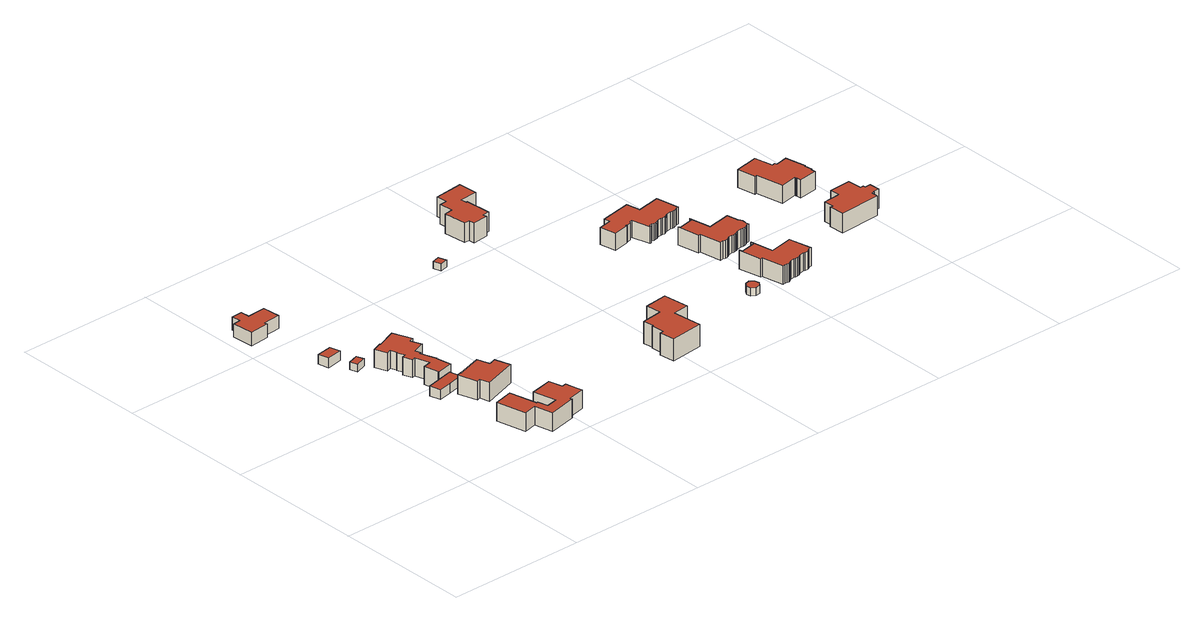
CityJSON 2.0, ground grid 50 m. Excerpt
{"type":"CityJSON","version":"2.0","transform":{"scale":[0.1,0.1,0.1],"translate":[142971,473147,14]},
"CityObjects":{
"building1":{"type":"Building","attributes":{"b3_dak_type":"slanted","b3_h_dak_50p":21.1,"b3_h_dak_70p":21.22,"b3_h_dak_max":21.53,"b3_h_dak_min":20.72,"b3_h_maaiveld":17.75,"b3_kas_warenhuis":false,"b3_mutatie_ahn3_ahn4":false,"b3_reconstructie_onvolledig":false,"b3_rmse_lod12":0.225,"b3_rmse_lod13":0.225,"b3_rmse_lod22":0.205,"b3_val3dity_lod12":"[]","b3_val3dity_lod13":"[]","b3_val3dity_lod22":"[]","b3_volume_lod12":75.46,"b3_volume_lod13":75.46,"b3_volume_lod22":73.48,"geconstateerd":false,"oorspronkelijkbouwjaar":2002,"status":"Pand in gebruik"},"children":["building1-1"]},
"building1-1":{"type":"BuildingPart","parents":["building1"],"geometry":[{"type":"Solid","lod":"1.2","boundaries":[[[[0,1,2,3]],[[4,0,3,5]],[[5,3,2,6]],[[6,2,1,7]],[[7,1,0,4]],[[7,4,5,6]]]],"semantics":{"surfaces":[{"type":"GroundSurface"},{"type":"WallSurface","on_footprint_edge":true},{"type":"RoofSurface"}],"values":[[0,1,1,1,1,2]]}}]},
"building2":{"type":"Building","attributes":{"b3_dak_type":"multiple horizontal","b3_h_dak_50p":20.94,"b3_h_dak_70p":21.01,"b3_h_dak_max":21.22,"b3_h_dak_min":20.58,"b3_h_maaiveld":18.25,"b3_kas_warenhuis":false,"b3_mutatie_ahn3_ahn4":false,"b3_reconstructie_onvolledig":false,"b3_rmse_lod12":0.173,"b3_rmse_lod13":0.173,"b3_rmse_lod22":0.0863,"b3_val3dity_lod12":"[]","b3_val3dity_lod13":"[]","b3_val3dity_lod22":"[]","b3_volume_lod12":30.58,"b3_volume_lod13":30.58,"b3_volume_lod22":30.06,"geconstateerd":false,"oorspronkelijkbouwjaar":1934,"status":"Pand in gebruik"},"children":["building2-1"]},
"building2-1":{"type":"BuildingPart","parents":["building2"],"geometry":[{"type":"Solid","lod":"1.2","boundaries":[[[[8,9,10,11]],[[12,9,8,13]],[[13,8,11,14]],[[15,10,9,12]],[[14,11,10,15]],[[14,15,12,13]]]],"semantics":{"surfaces":[{"type":"GroundSurface"},{"type":"WallSurface","on_footprint_edge":true},{"type":"RoofSurface"}],"values":[[0,1,1,1,1,2]]}}]},
"building3":{"type":"Building","attributes":{"b3_dak_type":"slanted","b3_h_dak_50p":21.64,"b3_h_dak_70p":21.87,"b3_h_dak_max":22.97,"b3_h_dak_min":20.42,"b3_h_maaiveld":18.44,"b3_kas_warenhuis":false,"b3_mutatie_ahn3_ahn4":false,"b3_reconstructie_onvolledig":false,"b3_rmse_lod12":0.666,"b3_rmse_lod13":0.666,"b3_rmse_lod22":0.0602,"b3_val3dity_lod12":"[]","b3_val3dity_lod13":"[]","b3_val3dity_lod22":"[]","b3_volume_lod12":154.62,"b3_volume_lod13":154.62,"b3_volume_lod22":141.04,"geconstateerd":false,"oorspronkelijkbouwjaar":1931,"status":"Pand in gebruik"},"children":["building3-1"]},
"building3-1":{"type":"BuildingPart","parents":["building3"],"geometry":[{"type":"Solid","lod":"1.2","boundaries":[[[[16,17,18,19,20]],[[21,19,18,22]],[[23,20,19,21]],[[24,16,20,23]],[[22,18,17,25]],[[25,17,16,24]],[[25,24,23,21,22]]]],"semantics":{"surfaces":[{"type":"GroundSurface"},{"type":"WallSurface","on_footprint_edge":true},{"type":"RoofSurface"}],"values":[[0,1,1,1,1,1,2]]}}]},
"building4":{"type":"Building","attributes":{"b3_dak_type":"slanted","b3_h_dak_50p":21.79,"b3_h_dak_70p":22.37,"b3_h_dak_max":24.38,"b3_h_dak_min":19.87,"b3_h_maaiveld":17.67,"b3_kas_warenhuis":false,"b3_mutatie_ahn3_ahn4":false,"b3_reconstructie_onvolledig":false,"b3_rmse_lod12":1.16,"b3_rmse_lod13":1.16,"b3_rmse_lod22":0.124,"b3_val3dity_lod12":"[]","b3_val3dity_lod13":"[]","b3_val3dity_lod22":"[]","b3_volume_lod12":505.03,"b3_volume_lod13":505.03,"b3_volume_lod22":438.56,"geconstateerd":false,"oorspronkelijkbouwjaar":1920,"status":"Pand in gebruik"},"children":["building4-1"]},
"building4-1":{"type":"BuildingPart","parents":["building4"],"geometry":[{"type":"Solid","lod":"1.2","boundaries":[[[[26,27,28,29,30,31,32,33,34,35]],[[36,32,31,37]],[[38,33,32,36]],[[39,34,33,38]],[[40,30,29,41]],[[37,31,30,40]],[[42,27,26,43]],[[43,26,35,44]],[[45,28,27,42]],[[41,29,28,45]],[[44,35,34,39]],[[44,39,38,36,37,40,41,45,42,43]]]],"semantics":{"surfaces":[{"type":"GroundSurface"},{"type":"WallSurface","on_footprint_edge":true},{"type":"RoofSurface"}],"values":[[0,1,1,1,1,1,1,1,1,1,1,2]]}}]},
"building5":{"type":"Building","attributes":{"b3_dak_type":"slanted","b3_h_dak_50p":23.09,"b3_h_dak_70p":24.24,"b3_h_dak_max":28.54,"b3_h_dak_min":20.94,"b3_h_maaiveld":17.73,"b3_kas_warenhuis":false,"b3_mutatie_ahn3_ahn4":false,"b3_reconstructie_onvolledig":false,"b3_rmse_lod12":1.97,"b3_rmse_lod13":1.97,"b3_rmse_lod22":0.173,"b3_val3dity_lod12":"[]","b3_val3dity_lod13":"[]","b3_val3dity_lod22":"[]","b3_volume_lod12":1468.21,"b3_volume_lod13":1468.21,"b3_volume_lod22":1298.02,"geconstateerd":false,"oorspronkelijkbouwjaar":1930,"status":"Pand in gebruik"},"children":["building5-1"]},
"building5-1":{"type":"BuildingPart","parents":["building5"],"geometry":[{"type":"Solid","lod":"1.2","boundaries":[[[[46,47,48,49,50,51,52,53,54,55,56,57,58,59,60,61,62]],[[63,53,52,64]],[[65,56,55,66]],[[67,57,56,65]],[[64,52,51,68]],[[66,55,54,69]],[[69,54,53,63]],[[70,60,59,71]],[[72,61,60,70]],[[73,47,46,74]],[[74,46,62,75]],[[68,51,50,76]],[[77,58,57,67]],[[76,50,49,78]],[[78,49,48,79]],[[79,48,47,73]],[[75,62,61,72]],[[71,59,58,77]],[[71,77,67,65,66,69,63,64,68,76,78,79,73,74,75,72,70]]]],"semantics":{"surfaces":[{"type":"GroundSurface"},{"type":"WallSurface","on_footprint_edge":true},{"type":"RoofSurface"}],"values":[[0,1,1,1,1,1,1,1,1,1,1,1,1,1,1,1,1,1,2]]}}]},
"building6":{"type":"Building","attributes":{"b3_dak_type":"slanted","b3_h_dak_50p":22.87,"b3_h_dak_70p":24.4,"b3_h_dak_max":28.45,"b3_h_dak_min":20.62,"b3_h_maaiveld":18.1,"b3_kas_warenhuis":false,"b3_mutatie_ahn3_ahn4":false,"b3_reconstructie_onvolledig":false,"b3_rmse_lod12":2.16,"b3_rmse_lod13":2.16,"b3_rmse_lod22":0.215,"b3_val3dity_lod12":"[]","b3_val3dity_lod13":"[]","b3_val3dity_lod22":"[]","b3_volume_lod12":1142.44,"b3_volume_lod13":1142.44,"b3_volume_lod22":966.46,"geconstateerd":false,"oorspronkelijkbouwjaar":1934,"status":"Pand in gebruik"},"children":["building6-1"]},
"building6-1":{"type":"BuildingPart","parents":["building6"],"geometry":[{"type":"Solid","lod":"1.2","boundaries":[[[[80,81,82,83,84,85,86,87,88,89,90,91,92,93,94,95,96,97,98,99,100,101,102,103,104,105]],[[106,104,103,107]],[[107,103,102,108]],[[108,102,101,109]],[[110,95,94,111]],[[112,86,85,113]],[[109,101,100,114]],[[115,99,98,116]],[[114,100,99,115]],[[111,94,93,117]],[[117,93,92,118]],[[116,98,97,119]],[[119,97,96,120]],[[120,96,95,110]],[[118,92,91,121]],[[121,91,90,122]],[[122,90,89,123]],[[123,89,88,124]],[[125,81,80,126]],[[124,88,87,127]],[[127,87,86,112]],[[128,83,82,129]],[[129,82,81,125]],[[113,85,84,130]],[[130,84,83,128]],[[131,105,104,106]],[[126,80,105,131]],[[126,131,106,107,108,109,114,115,116,119,120,110,111,117,118,121,122,123,124,127,112,113,130,128,129,125]]]],"semantics":{"surfaces":[{"type":"GroundSurface"},{"type":"WallSurface","on_footprint_edge":true},{"type":"RoofSurface"}],"values":[[0,1,1,1,1,1,1,1,1,1,1,1,1,1,1,1,1,1,1,1,1,1,1,1,1,1,1,2]]}}]},
"building7":{"type":"Building","attributes":{"b3_dak_type":"slanted","b3_h_dak_50p":24.26,"b3_h_dak_70p":24.97,"b3_h_dak_max":26.77,"b3_h_dak_min":21.1,"b3_h_maaiveld":18.31,"b3_kas_warenhuis":false,"b3_mutatie_ahn3_ahn4":false,"b3_reconstructie_onvolledig":false,"b3_rmse_lod12":1.71,"b3_rmse_lod13":1.71,"b3_rmse_lod22":0.132,"b3_val3dity_lod12":"[]","b3_val3dity_lod13":"[]","b3_val3dity_lod22":"[303]","b3_volume_lod12":876.06,"b3_volume_lod13":876.06,"b3_volume_lod22":746.86,"geconstateerd":false,"oorspronkelijkbouwjaar":1931,"status":"Pand in gebruik"},"children":["building7-1"]},
"building7-1":{"type":"BuildingPart","parents":["building7"],"geometry":[{"type":"Solid","lod":"1.2","boundaries":[[[[132,133,134,135,136,137,138,139,140,141]],[[142,140,139,143]],[[144,141,140,142]],[[143,139,138,145]],[[145,138,137,146]],[[147,132,141,144]],[[146,137,136,148]],[[148,136,135,149]],[[149,135,134,150]],[[150,134,133,151]],[[151,133,132,147]],[[151,147,144,142,143,145,146,148,149,150]]]],"semantics":{"surfaces":[{"type":"GroundSurface"},{"type":"WallSurface","on_footprint_edge":true},{"type":"RoofSurface"}],"values":[[0,1,1,1,1,1,1,1,1,1,1,2]]}}]},
"building8":{"type":"Building","attributes":{"b3_dak_type":"slanted","b3_h_dak_50p":23.65,"b3_h_dak_70p":24.82,"b3_h_dak_max":28.48,"b3_h_dak_min":21.07,"b3_h_maaiveld":16.92,"b3_kas_warenhuis":false,"b3_mutatie_ahn3_ahn4":false,"b3_reconstructie_onvolledig":false,"b3_rmse_lod12":2.18,"b3_rmse_lod13":1.35,"b3_rmse_lod22":0.0915,"b3_val3dity_lod12":"[]","b3_val3dity_lod13":"[]","b3_val3dity_lod22":"[]","b3_volume_lod12":1761.7,"b3_volume_lod13":1646.06,"b3_volume_lod22":1505.13,"geconstateerd":false,"oorspronkelijkbouwjaar":2009,"status":"Pand in gebruik"},"children":["building8-1"]},
"building8-1":{"type":"BuildingPart","parents":["building8"],"geometry":[{"type":"Solid","lod":"1.2","boundaries":[[[[152,153,154,155,156,157,158,159,160,161,162,163,164]],[[165,160,159,166]],[[167,158,157,168]],[[166,159,158,167]],[[169,156,155,170]],[[170,155,154,171]],[[168,157,156,169]],[[172,153,152,173]],[[171,154,153,172]],[[173,152,164,174]],[[174,164,163,175]],[[175,163,162,176]],[[177,161,160,165]],[[176,162,161,177]],[[176,177,165,166,167,168,169,170,171,172,173,174,175]]]],"semantics":{"surfaces":[{"type":"GroundSurface"},{"type":"WallSurface","on_footprint_edge":true},{"type":"RoofSurface"}],"values":[[0,1,1,1,1,1,1,1,1,1,1,1,1,1,2]]}}]},
"building9":{"type":"Building","attributes":{"b3_dak_type":"slanted","b3_h_dak_50p":18.87,"b3_h_dak_70p":19.04,"b3_h_dak_max":19.31,"b3_h_dak_min":18.45,"b3_h_maaiveld":16.59,"b3_kas_warenhuis":false,"b3_mutatie_ahn3_ahn4":false,"b3_reconstructie_onvolledig":false,"b3_rmse_lod12":0.297,"b3_rmse_lod13":0.297,"b3_rmse_lod22":0.0355,"b3_val3dity_lod12":"[]","b3_val3dity_lod13":"[]","b3_val3dity_lod22":"[]","b3_volume_lod12":22.74,"b3_volume_lod13":22.74,"b3_volume_lod22":20.99,"geconstateerd":false,"oorspronkelijkbouwjaar":1950,"status":"Pand in gebruik"},"children":["building9-1"]},
"building9-1":{"type":"BuildingPart","parents":["building9"],"geometry":[{"type":"Solid","lod":"1.2","boundaries":[[[[178,179,180,181]],[[182,179,178,183]],[[183,178,181,184]],[[185,180,179,182]],[[184,181,180,185]],[[184,185,182,183]]]],"semantics":{"surfaces":[{"type":"GroundSurface"},{"type":"WallSurface","on_footprint_edge":true},{"type":"RoofSurface"}],"values":[[0,1,1,1,1,2]]}}]},
"building10":{"type":"Building","attributes":{"b3_dak_type":"slanted","b3_h_dak_50p":22.36,"b3_h_dak_70p":23.22,"b3_h_dak_max":25.44,"b3_h_dak_min":19.63,"b3_h_maaiveld":16.21,"b3_kas_warenhuis":false,"b3_mutatie_ahn3_ahn4":false,"b3_reconstructie_onvolledig":false,"b3_rmse_lod12":1.58,"b3_rmse_lod13":1.58,"b3_rmse_lod22":0.0528,"b3_val3dity_lod12":"[]","b3_val3dity_lod13":"[]","b3_val3dity_lod22":"[]","b3_volume_lod12":1317.58,"b3_volume_lod13":1317.58,"b3_volume_lod22":1178.08,"geconstateerd":false,"oorspronkelijkbouwjaar":1930,"status":"Pand in gebruik"},"children":["building10-1"]},
"building10-1":{"type":"BuildingPart","parents":["building10"],"geometry":[{"type":"Solid","lod":"1.2","boundaries":[[[[186,187,188,189,190,191,192,193,194,195,196,197,198,199,200,201]],[[202,201,200,203]],[[203,200,199,204]],[[205,193,192,206]],[[207,194,193,205]],[[208,189,188,209]],[[206,192,191,210]],[[210,191,190,211]],[[211,190,189,208]],[[212,187,186,213]],[[209,188,187,212]],[[213,186,201,202]],[[214,198,197,215]],[[215,197,196,216]],[[216,196,195,217]],[[204,199,198,214]],[[217,195,194,207]],[[217,207,205,206,210,211,208,209,212,213,202,203,204,214,215,216]]]],"semantics":{"surfaces":[{"type":"GroundSurface"},{"type":"WallSurface","on_footprint_edge":true},{"type":"RoofSurface"}],"values":[[0,1,1,1,1,1,1,1,1,1,1,1,1,1,1,1,1,2]]}}]},
"building11":{"type":"Building","attributes":{"b3_dak_type":"slanted","b3_h_dak_50p":18.45,"b3_h_dak_70p":18.68,"b3_h_dak_max":19.37,"b3_h_dak_min":18.05,"b3_h_maaiveld":15.83,"b3_kas_warenhuis":false,"b3_mutatie_ahn3_ahn4":false,"b3_reconstructie_onvolledig":false,"b3_rmse_lod12":0.371,"b3_rmse_lod13":0.371,"b3_rmse_lod22":0.123,"b3_val3dity_lod12":"[]","b3_val3dity_lod13":"[]","b3_val3dity_lod22":"[]","b3_volume_lod12":40.79,"b3_volume_lod13":40.79,"b3_volume_lod22":39.02,"geconstateerd":false,"oorspronkelijkbouwjaar":1999,"status":"Pand in gebruik"},"children":["building11-1"]},
"building11-1":{"type":"BuildingPart","parents":["building11"],"geometry":[{"type":"Solid","lod":"1.2","boundaries":[[[[218,219,220,221,222,223,224,225]],[[226,224,223,227]],[[228,225,224,226]],[[229,221,220,230]],[[227,223,222,231]],[[231,222,221,229]],[[232,219,218,233]],[[230,220,219,232]],[[233,218,225,228]],[[233,228,226,227,231,229,230,232]]]],"semantics":{"surfaces":[{"type":"GroundSurface"},{"type":"WallSurface","on_footprint_edge":true},{"type":"RoofSurface"}],"values":[[0,1,1,1,1,1,1,1,1,2]]}}]},
"building12":{"type":"Building","attributes":{"b3_dak_type":"slanted","b3_h_dak_50p":20.81,"b3_h_dak_70p":21.45,"b3_h_dak_max":23.2,"b3_h_dak_min":18.22,"b3_h_maaiveld":15.53,"b3_kas_warenhuis":false,"b3_mutatie_ahn3_ahn4":false,"b3_reconstructie_onvolledig":false,"b3_rmse_lod12":1.62,"b3_rmse_lod13":1.62,"b3_rmse_lod22":0.0889,"b3_val3dity_lod12":"[]","b3_val3dity_lod13":"[]","b3_val3dity_lod22":"[]","b3_volume_lod12":1357.79,"b3_volume_lod13":1357.79,"b3_volume_lod22":1169.15,"geconstateerd":false,"oorspronkelijkbouwjaar":2000,"status":"Pand in gebruik"},"children":["building12-1"]},
"building12-1":{"type":"BuildingPart","parents":["building12"],"geometry":[{"type":"Solid","lod":"1.2","boundaries":[[[[234,235,236,237,238,239,240,241,242,243,244,245,246,247,248,249,250,251,252,253,254,255,256,257,258,259,260,261,262,263,264,265,266]],[[267,260,259,268]],[[269,242,241,270]],[[271,234,266,272]],[[273,265,264,274]],[[270,241,240,275]],[[272,266,265,273]],[[276,263,262,277]],[[277,262,261,278]],[[274,264,263,276]],[[278,261,260,267]],[[279,254,253,280]],[[281,258,257,282]],[[282,257,256,283]],[[268,259,258,281]],[[283,256,255,284]],[[285,252,251,286]],[[280,253,252,285]],[[284,255,254,279]],[[287,248,247,288]],[[286,251,250,289]],[[290,249,248,287]],[[289,250,249,290]],[[288,247,246,291]],[[291,246,245,292]],[[292,245,244,293]],[[294,243,242,269]],[[293,244,243,294]],[[275,240,239,295]],[[295,239,238,296]],[[296,238,237,297]],[[297,237,236,298]],[[298,236,235,299]],[[299,235,234,271]],[[299,271,272,273,274,276,277,278,267,268,281,282,283,284,279,280,285,286,289,290,287,288,291,292,293,294,269,270,275,295,296,297,298]]]],"semantics":{"surfaces":[{"type":"GroundSurface"},{"type":"WallSurface","on_footprint_edge":true},{"type":"RoofSurface"}],"values":[[0,1,1,1,1,1,1,1,1,1,1,1,1,1,1,1,1,1,1,1,1,1,1,1,1,1,1,1,1,1,1,1,1,1,2]]}}]},
"building13":{"type":"Building","attributes":{"b3_dak_type":"slanted","b3_h_dak_50p":21.21,"b3_h_dak_70p":21.83,"b3_h_dak_max":24.05,"b3_h_dak_min":18.39,"b3_h_maaiveld":15.16,"b3_kas_warenhuis":false,"b3_mutatie_ahn3_ahn4":false,"b3_reconstructie_onvolledig":false,"b3_rmse_lod12":1.21,"b3_rmse_lod13":1.21,"b3_rmse_lod22":0.0991,"b3_val3dity_lod12":"[]","b3_val3dity_lod13":"[]","b3_val3dity_lod22":"[]","b3_volume_lod12":1115.16,"b3_volume_lod13":1115.16,"b3_volume_lod22":1012.33,"geconstateerd":false,"oorspronkelijkbouwjaar":2001,"status":"Pand in gebruik"},"children":["building13-1"]},
"building13-1":{"type":"BuildingPart","parents":["building13"],"geometry":[{"type":"Solid","lod":"1.2","boundaries":[[[[300,301,302,303,304,305,306,307,308,309,310,311,312,313,314,315,316,317,318,319,320,321,322,323,324,325,326]],[[327,320,319,328]],[[329,325,324,330]],[[331,318,317,332]],[[328,319,318,331]],[[333,310,309,334]],[[335,311,310,333]],[[336,323,322,337]],[[330,324,323,336]],[[337,322,321,338]],[[338,321,320,327]],[[339,326,325,329]],[[340,316,315,341]],[[341,315,314,342]],[[342,314,313,343]],[[332,317,316,340]],[[343,313,312,344]],[[334,309,308,345]],[[344,312,311,335]],[[345,308,307,346]],[[347,301,300,348]],[[349,306,305,350]],[[350,305,304,351]],[[351,304,303,352]],[[346,307,306,349]],[[352,303,302,353]],[[353,302,301,347]],[[348,300,326,339]],[[348,339,329,330,336,337,338,327,328,331,332,340,341,342,343,344,335,333,334,345,346,349,350,351,352,353,347]]]],"semantics":{"surfaces":[{"type":"GroundSurface"},{"type":"WallSurface","on_footprint_edge":true},{"type":"RoofSurface"}],"values":[[0,1,1,1,1,1,1,1,1,1,1,1,1,1,1,1,1,1,1,1,1,1,1,1,1,1,1,1,2]]}}]},
"building14":{"type":"Building","attributes":{"b3_dak_type":"slanted","b3_h_dak_50p":21,"b3_h_dak_70p":21.59,"b3_h_dak_max":23.95,"b3_h_dak_min":18.18,"b3_h_maaiveld":15.24,"b3_kas_warenhuis":false,"b3_mutatie_ahn3_ahn4":false,"b3_reconstructie_onvolledig":false,"b3_rmse_lod12":1.19,"b3_rmse_lod13":1.19,"b3_rmse_lod22":0.149,"b3_val3dity_lod12":"[]","b3_val3dity_lod13":"[]","b3_val3dity_lod22":"[]","b3_volume_lod12":1062.43,"b3_volume_lod13":1062.43,"b3_volume_lod22":961.11,"geconstateerd":false,"oorspronkelijkbouwjaar":2000,"status":"Pand in gebruik"},"children":["building14-1"]},
"building14-1":{"type":"BuildingPart","parents":["building14"],"geometry":[{"type":"Solid","lod":"1.2","boundaries":[[[[354,355,356,357,358,359,360,361,362,363,364,365,366,367,368,369,370,371,372,373,374,375,376,377,378,379,380,381,382,383,384,385]],[[386,355,354,387]],[[388,356,355,386]],[[389,361,360,390]],[[391,362,361,389]],[[392,358,357,393]],[[394,359,358,392]],[[395,368,367,396]],[[390,360,359,394]],[[393,357,356,388]],[[397,378,377,398]],[[399,379,378,397]],[[400,372,371,401]],[[402,385,384,403]],[[404,383,382,405]],[[403,384,383,404]],[[406,380,379,399]],[[398,377,376,407]],[[407,376,375,408]],[[408,375,374,409]],[[409,374,373,410]],[[410,373,372,400]],[[401,371,370,411]],[[411,370,369,412]],[[412,369,368,395]],[[413,366,365,414]],[[396,367,366,413]],[[414,365,364,415]],[[415,364,363,416]],[[416,363,362,391]],[[405,382,381,417]],[[417,381,380,406]],[[387,354,385,402]],[[387,402,403,404,405,417,406,399,397,398,407,408,409,410,400,401,411,412,395,396,413,414,415,416,391,389,390,394,392,393,388,386]]]],"semantics":{"surfaces":[{"type":"GroundSurface"},{"type":"WallSurface","on_footprint_edge":true},{"type":"RoofSurface"}],"values":[[0,1,1,1,1,1,1,1,1,1,1,1,1,1,1,1,1,1,1,1,1,1,1,1,1,1,1,1,1,1,1,1,1,2]]}}]},
"building15":{"type":"Building","attributes":{"b3_dak_type":"slanted","b3_h_dak_50p":20.53,"b3_h_dak_70p":21.61,"b3_h_dak_max":23.85,"b3_h_dak_min":17.08,"b3_h_maaiveld":14.65,"b3_kas_warenhuis":false,"b3_mutatie_ahn3_ahn4":false,"b3_reconstructie_onvolledig":false,"b3_rmse_lod12":1.95,"b3_rmse_lod13":1.87,"b3_rmse_lod22":0.0326,"b3_val3dity_lod12":"[]","b3_val3dity_lod13":"[]","b3_val3dity_lod22":"[]","b3_volume_lod12":1206.54,"b3_volume_lod13":1182.16,"b3_volume_lod22":1010.55,"geconstateerd":false,"oorspronkelijkbouwjaar":1999,"status":"Pand in gebruik"},"children":["building15-1"]},
"building15-1":{"type":"BuildingPart","parents":["building15"],"geometry":[{"type":"Solid","lod":"1.2","boundaries":[[[[418,419,420,421,422,423,424,425,426,427,428,429,430,431,432,433]],[[434,430,429,435]],[[436,422,421,437]],[[437,421,420,438]],[[439,431,430,434]],[[435,429,428,440]],[[440,428,427,441]],[[441,427,426,442]],[[442,426,425,443]],[[443,425,424,444]],[[444,424,423,445]],[[445,423,422,436]],[[446,432,431,439]],[[447,418,433,448]],[[448,433,432,446]],[[438,420,419,449]],[[449,419,418,447]],[[449,447,448,446,439,434,435,440,441,442,443,444,445,436,437,438]]]],"semantics":{"surfaces":[{"type":"GroundSurface"},{"type":"WallSurface","on_footprint_edge":true},{"type":"RoofSurface"}],"values":[[0,1,1,1,1,1,1,1,1,1,1,1,1,1,1,1,1,2]]}}]},
"building16":{"type":"Building","attributes":{"b3_dak_type":"slanted","b3_h_dak_50p":19.54,"b3_h_dak_70p":20.46,"b3_h_dak_max":23.09,"b3_h_dak_min":16.78,"b3_h_maaiveld":14.03,"b3_kas_warenhuis":false,"b3_mutatie_ahn3_ahn4":false,"b3_reconstructie_onvolledig":false,"b3_rmse_lod12":2.06,"b3_rmse_lod13":1.11,"b3_rmse_lod22":0.25,"b3_val3dity_lod12":"[]","b3_val3dity_lod13":"[]","b3_val3dity_lod22":"[]","b3_volume_lod12":1363.65,"b3_volume_lod13":1222.53,"b3_volume_lod22":1100.05,"geconstateerd":false,"oorspronkelijkbouwjaar":1964,"status":"Pand in gebruik"},"children":["building16-1"]},
"building16-1":{"type":"BuildingPart","parents":["building16"],"geometry":[{"type":"Solid","lod":"1.2","boundaries":[[[[450,451,452,453,454,455,456,457,458,459,460,461,462,463,464,465,466,467]],[[468,453,452,469]],[[470,461,460,471]],[[472,462,461,470]],[[473,464,463,474]],[[474,463,462,472]],[[475,458,457,476]],[[471,460,459,477]],[[477,459,458,475]],[[478,456,455,479]],[[476,457,456,478]],[[480,451,450,481]],[[469,452,451,480]],[[479,455,454,482]],[[482,454,453,468]],[[483,466,465,484]],[[484,465,464,473]],[[481,450,467,485]],[[485,467,466,483]],[[485,483,484,473,474,472,470,471,477,475,476,478,479,482,468,469,480,481]]]],"semantics":{"surfaces":[{"type":"GroundSurface"},{"type":"WallSurface","on_footprint_edge":true},{"type":"RoofSurface"}],"values":[[0,1,1,1,1,1,1,1,1,1,1,1,1,1,1,1,1,1,1,2]]}}]}
},
"vertices":[
[97,757,37],[89,795,37],[144,803,37],[153,765,37],[97,757,72],[153,765,72],[144,803,72],[89,795,72],
[141,671,43],[133,698,43],[170,710,43],[179,683,43],[133,698,70],[141,671,70],[179,683,70],[170,710,70],
[218,373,44],[208,413,44],[312,436,44],[322,395,44],[267,383,44],[322,395,79],[312,436,79],[267,383,79],[218,373,79],[208,413,79],
[80,1021,37],[9,1015,37],[3,1092,37],[31,1094,37],[29,1126,37],[68,1129,37],[70,1096,37],[136,1101,37],[141,1037,37],[79,1032,37],[70,1096,84],[68,1129,84],[136,1101,84],[141,1037,84],[29,1126,84],[31,1094,84],[9,1015,84],[80,1021,84],[79,1032,84],[3,1092,84],
[292,62,37],[268,169,37],[337,186,37],[359,86,37],[365,87,37],[374,50,37],[413,58,37],[394,140,37],[474,158,37],[486,108,37],[502,111,37],[511,72,37],[516,50,37],[454,36,37],[455,29,37],[355,6,37],[340,72,37],[394,140,104],[413,58,104],[502,111,104],[486,108,104],[511,72,104],[374,50,104],[474,158,104],[455,29,104],[454,36,104],[355,6,104],[268,169,104],[292,62,104],[340,72,104],[365,87,104],[516,50,104],[359,86,104],[337,186,104],
[241,600,41],[232,622,41],[217,616,41],[200,660,41],[234,673,41],[235,670,41],[307,698,41],[334,631,41],[317,625,41],[332,586,41],[289,569,41],[295,552,41],[289,549,41],[308,492,41],[307,491,41],[317,437,41],[258,424,41],[256,429,41],[246,480,41],[275,486,41],[258,537,41],[258,538,41],[247,534,41],[234,567,41],[249,572,41],[238,599,41],[249,572,105],[234,567,105],[247,534,105],[258,538,105],[317,437,105],[307,491,105],[307,698,105],[235,670,105],[258,537,105],[275,486,105],[246,480,105],[308,492,105],[289,549,105],[256,429,105],[258,424,105],[295,552,105],[289,569,105],[332,586,105],[317,625,105],[232,622,105],[241,600,105],[334,631,105],[200,660,105],[217,616,105],[234,673,105],[238,599,105],
[304,296,43],[282,366,43],[300,371,43],[301,369,43],[390,397,43],[404,352,43],[430,360,43],[448,304,43],[326,266,43],[316,300,43],[326,266,110],[448,304,110],[316,300,110],[430,360,110],[404,352,110],[304,296,110],[390,397,110],[301,369,110],[300,371,110],[282,366,110],
[936,190,29],[931,229,29],[1006,238,29],[1000,292,29],[1083,302,29],[1094,210,29],[1036,204,29],[1040,168,29],[1048,101,29],[929,87,29],[922,142,29],[936,144,29],[931,190,29],[1048,101,108],[1040,168,108],[1036,204,108],[1094,210,108],[1083,302,108],[1000,292,108],[1006,238,108],[931,229,108],[936,190,108],[931,190,108],[936,144,108],[922,142,108],[929,87,108],
[761,977,26],[753,1006,26],[781,1015,26],[790,985,26],[753,1006,51],[761,977,51],[790,985,51],[781,1015,51],
[957,1149,22],[953,1198,22],[980,1200,22],[977,1239,22],[1080,1248,22],[1085,1181,22],[1022,1176,22],[1024,1154,22],[1028,1155,22],[1035,1065,22],[1011,1063,22],[1012,1048,22],[957,1043,22],[955,1065,22],[936,1064,22],[928,1146,22],[928,1146,92],[936,1064,92],[955,1065,92],[1024,1154,92],[1022,1176,92],[1028,1155,92],[977,1239,92],[980,1200,92],[1085,1181,92],[1080,1248,92],[953,1198,92],[957,1149,92],[957,1043,92],[1012,1048,92],[1011,1063,92],[1035,1065,92],
[1388,269,18],[1405,272,18],[1419,262,18],[1423,245,18],[1413,231,18],[1396,228,18],[1382,237,18],[1379,254,18],[1382,237,47],[1396,228,47],[1379,254,47],[1423,245,47],[1419,262,47],[1413,231,47],[1405,272,47],[1388,269,47],
[1366,687,15],[1349,752,15],[1341,751,15],[1335,743,15],[1322,740,15],[1321,744,15],[1315,743,15],[1316,738,15],[1259,727,15],[1248,786,15],[1295,795,15],[1291,816,15],[1403,836,15],[1412,786,15],[1496,801,15],[1511,719,15],[1501,717,15],[1495,713,15],[1487,710,15],[1479,710,15],[1472,712,15],[1453,708,15],[1447,704,15],[1439,701,15],[1432,701,15],[1424,702,15],[1410,700,15],[1404,696,15],[1396,693,15],[1388,693,15],[1381,695,15],[1371,693,15],[1372,688,15],[1410,700,75],[1424,702,75],[1259,727,75],[1316,738,75],[1366,687,75],[1372,688,75],[1371,693,75],[1381,695,75],[1315,743,75],[1388,693,75],[1396,693,75],[1404,696,75],[1472,712,75],[1479,710,75],[1432,701,75],[1439,701,75],[1447,704,75],[1453,708,75],[1487,710,75],[1495,713,75],[1496,801,75],[1412,786,75],[1501,717,75],[1511,719,75],[1403,836,75],[1291,816,75],[1295,795,75],[1248,786,75],[1321,744,75],[1322,740,75],[1335,743,75],[1341,751,75],[1349,752,75],
[1549,324,12],[1633,340,12],[1649,257,12],[1639,256,12],[1633,251,12],[1626,248,12],[1617,248,12],[1610,250,12],[1592,246,12],[1586,242,12],[1578,239,12],[1570,239,12],[1562,241,12],[1548,238,12],[1542,234,12],[1535,231,12],[1527,231,12],[1519,233,12],[1510,231,12],[1495,311,12],[1488,310,12],[1472,393,12],[1475,394,12],[1478,383,12],[1533,393,12],[1531,404,12],[1534,405,12],[1488,310,78],[1495,311,78],[1531,404,78],[1533,393,78],[1510,231,78],[1519,233,78],[1578,239,78],[1586,242,78],[1570,239,78],[1478,383,78],[1475,394,78],[1472,393,78],[1534,405,78],[1527,231,78],[1535,231,78],[1542,234,78],[1548,238,78],[1562,241,78],[1592,246,78],[1610,250,78],[1633,340,78],[1549,324,78],[1617,248,78],[1626,248,78],[1633,251,78],[1639,256,78],[1649,257,78],
[1504,562,12],[1588,578,12],[1596,537,12],[1600,531,12],[1603,523,12],[1603,515,12],[1602,507,12],[1604,496,12],[1594,494,12],[1588,490,12],[1580,487,12],[1572,487,12],[1565,488,12],[1547,485,12],[1541,480,12],[1533,478,12],[1525,477,12],[1518,479,12],[1504,477,12],[1498,472,12],[1490,469,12],[1482,469,12],[1475,471,12],[1465,469,12],[1450,548,12],[1443,547,12],[1428,626,12],[1432,624,12],[1433,621,12],[1488,632,12],[1487,636,12],[1489,641,12],[1588,578,76],[1504,562,76],[1596,537,76],[1604,496,76],[1602,507,76],[1594,494,76],[1603,523,76],[1600,531,76],[1603,515,76],[1541,480,76],[1547,485,76],[1450,548,76],[1465,469,76],[1443,547,76],[1504,477,76],[1518,479,76],[1489,641,76],[1487,636,76],[1488,632,76],[1433,621,76],[1428,626,76],[1475,471,76],[1482,469,76],[1490,469,76],[1498,472,76],[1525,477,76],[1533,478,76],[1565,488,76],[1572,487,76],[1580,487,76],[1588,490,76],[1432,624,76],
[2043,425,6],[2045,387,6],[2023,385,6],[2023,383,6],[2013,382,6],[2014,358,6],[1863,349,6],[1860,404,6],[1870,404,6],[1868,440,6],[1931,444,6],[1929,479,6],[2007,483,6],[2010,432,6],[2022,433,6],[2022,424,6],[2007,483,76],[1929,479,76],[2013,382,76],[2023,383,76],[2023,385,76],[2010,432,76],[1931,444,76],[1868,440,76],[1870,404,76],[1860,404,76],[1863,349,76],[2014,358,76],[2022,433,76],[2043,425,76],[2022,424,76],[2045,387,76],
[1911,730,0],[1923,732,0],[1925,724,0],[1969,733,0],[1984,659,0],[1981,658,0],[1985,630,0],[1981,629,0],[1983,611,0],[1915,603,0],[1913,620,0],[1912,620,0],[1911,626,0],[1851,615,0],[1832,715,0],[1825,713,0],[1812,780,0],[1898,796,0],[1969,733,64],[1925,724,64],[1912,620,64],[1913,620,64],[1911,626,64],[1832,715,64],[1851,615,64],[1983,611,64],[1981,629,64],[1915,603,64],[1985,630,64],[1981,658,64],[1923,732,64],[1911,730,64],[1984,659,64],[1812,780,64],[1825,713,64],[1898,796,64]
]}
